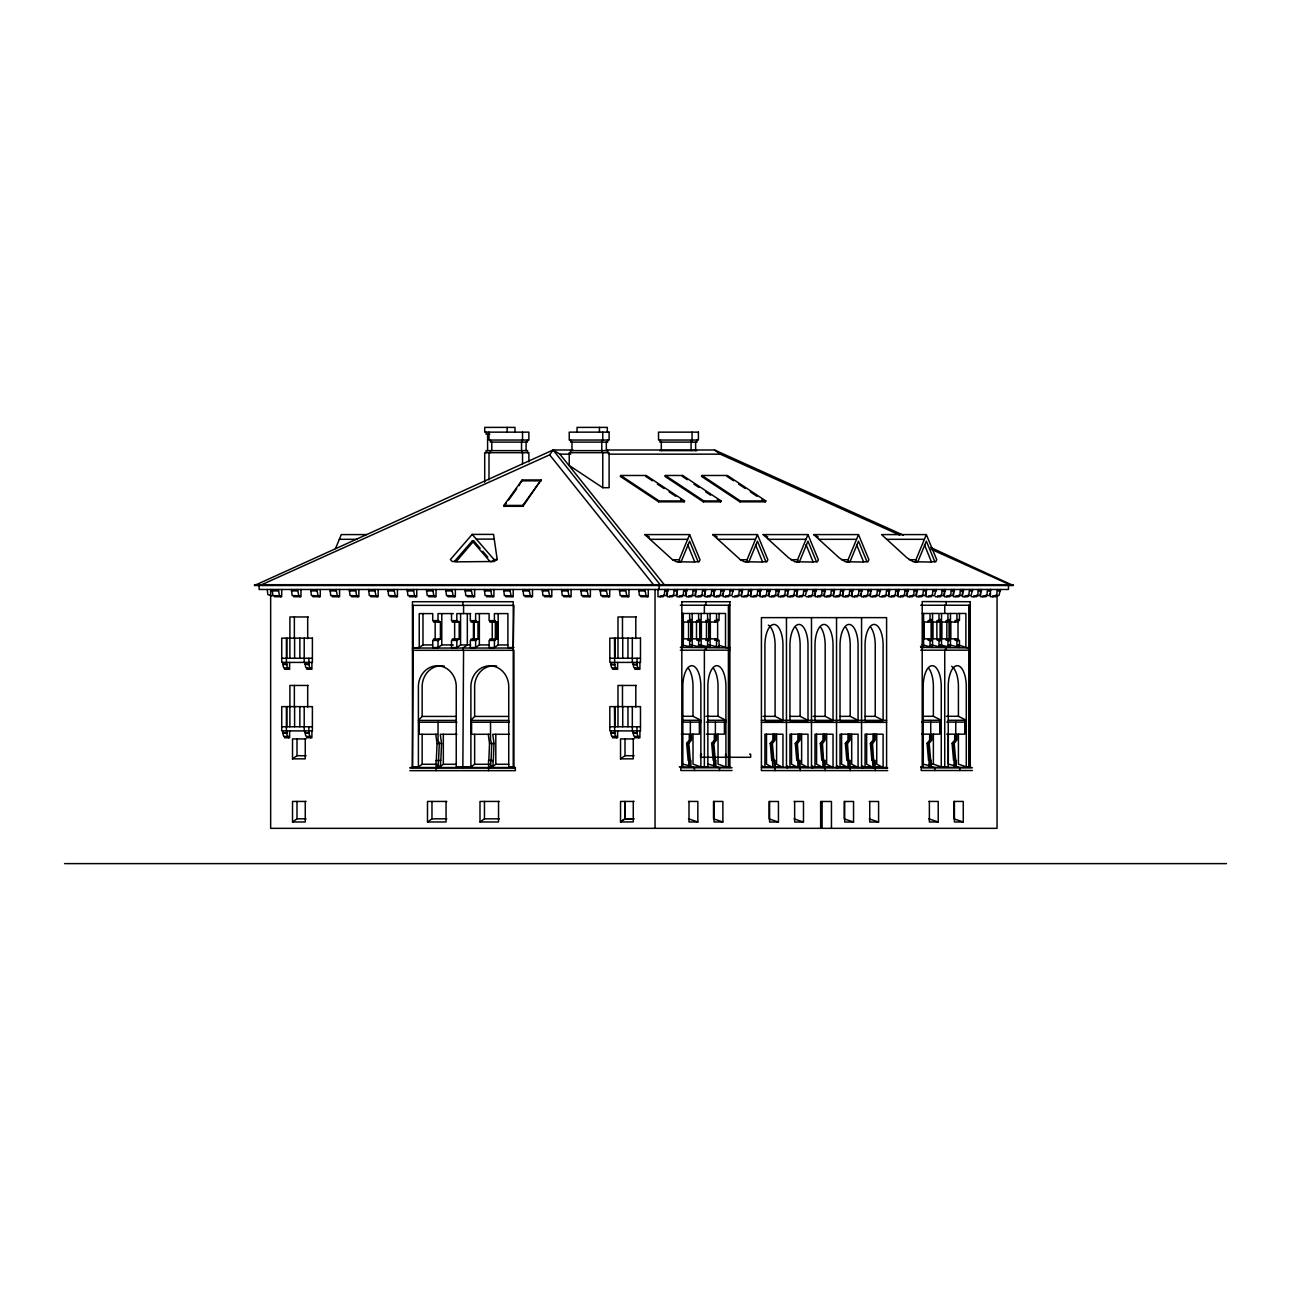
<?xml version="1.0" encoding="UTF-8"?>
<svg xmlns="http://www.w3.org/2000/svg" width="1291" height="1291" viewBox="0 0 1291 1291"><rect width="100%" height="100%" fill="white"/><g stroke="black" fill="none" stroke-linecap="round" stroke-linejoin="round"><path stroke-width="1.5" d="M436.326 760.496L437.036 743.487L435.793 734.289M438.569 760.496L439.295 743.487L438.036 740.211L438.036 722.234M456.949 734.289L440.279 734.289L441.538 743.487L440.828 760.496L436.051 760.496L436.051 766.289L440.554 766.289L443.329 764.272L456.288 764.272M488.821 760.496L489.531 743.487L488.272 734.289M491.064 760.496L491.774 743.487L490.532 740.211L490.532 722.234M509.445 734.289L492.775 734.289L494.017 743.487L493.307 760.496L488.547 760.496L488.547 766.289L493.049 766.289L495.809 764.272L508.783 764.272M677.033 593.247L675.919 595.538L669.658 595.893L669.658 596.732M990.262 593.247L989.164 595.538L982.887 595.893L982.887 596.732M335.499 548.594L341.292 534.587L366.596 534.587M680.099 561.73L679.211 559.729L689.62 534.587L644.838 534.587L672.546 559.729L676.452 561.73L681.115 561.73L689.62 541.171L698.124 561.73M747.941 561.73L747.053 559.729L757.446 534.587L712.68 534.587L740.389 559.729L744.278 561.73L748.941 561.73L757.446 541.171L765.95 561.73M798.467 561.73L797.58 559.729L807.972 534.587L763.207 534.587L788.414 557.631L794.804 561.73L799.468 561.73L807.972 541.171L816.477 561.73M848.994 561.73L848.106 559.729L858.499 534.587L813.733 534.587L838.956 557.631L845.331 561.73L849.994 561.73L858.499 541.171L867.019 561.73M916.836 561.73L915.932 559.729L926.341 534.587L881.559 534.587L906.782 557.631L913.173 561.73L917.836 561.73L926.341 541.171L934.845 561.73M620.713 475.475L620.229 476.363L658.652 501.828L684.117 501.828L684.585 500.94L646.178 475.475L620.713 475.475L659.12 500.94L684.585 500.94M665.381 475.475L664.913 476.363L703.321 501.828L720.652 501.828L721.136 500.94L682.713 475.475L665.381 475.475L703.805 500.94L721.136 500.94M658.652 501.828L659.12 500.94M682.713 475.475L682.245 476.363L687.248 479.687M701.933 475.475L701.449 476.363L739.872 501.828L765.337 501.828L765.821 500.94L727.398 475.475L701.933 475.475L740.356 500.94L765.821 500.94M703.321 501.828L703.805 500.94M739.872 501.828L740.356 500.94M261.734 584.694L549.659 454.852L553.081 449.994L573.026 449.994M503.861 505.426L522.193 479.962L541.074 479.962L522.968 506.314L504.103 506.314L503.861 505.426L522.742 505.426L541.074 479.962M504.103 506.314L506.395 503.135M508.686 499.956L516.69 488.805M518.982 485.626L522.193 479.962M682.907 764.143L690.863 766.16L690.863 760.367L688.151 760.367L686.651 743.358L689.281 740.082L689.281 734.159L681.325 734.159M690.298 760.367L688.797 743.358L691.427 740.082L691.427 734.159L699.367 734.159L699.367 722.105M707.936 764.143L715.892 766.16L715.892 760.367L713.181 760.367L711.696 743.358L714.31 740.082L714.31 734.159L706.355 734.159M715.327 760.367L713.826 743.358L716.457 740.082L716.457 734.159L724.412 734.159L724.412 722.105M775.02 767.451L775.02 760.415L771.744 760.415L770.243 743.422L772.873 740.146L772.873 734.208M773.89 760.415L772.389 743.422L775.02 740.146L775.02 734.208M800.049 767.451L800.049 760.415L796.773 760.415L795.288 743.422L797.903 740.146L797.903 734.208M800.097 770.582L800.097 768.016L798.984 767.451L797.418 743.422L800.049 740.146L800.049 734.208M825.078 767.451L825.078 760.415L821.818 760.415L820.318 743.422L822.932 740.146L822.932 734.208M825.143 770.582L825.143 768.016L824.013 767.451L822.464 743.422L825.078 740.146L825.078 734.208M850.123 767.451L850.123 760.415L846.848 760.415L845.347 743.422L847.977 740.146L847.977 734.208M850.172 770.582L850.172 768.016L849.042 767.451L847.493 743.422L850.123 740.146L850.123 734.208M875.153 767.451L875.153 760.415L871.893 760.415L870.392 743.422L873.006 740.146L873.006 734.208M875.201 770.582L875.201 768.016L874.088 767.451L872.538 743.422L875.153 740.146L875.153 734.208M923.291 734.159L923.291 764.143L931.231 766.16L931.231 760.367L928.536 760.367L927.035 743.358L929.649 740.082L929.649 734.159L921.693 734.159M930.666 760.367L929.181 743.358L931.795 740.082L931.795 734.159L939.751 734.159L939.751 722.105M948.32 734.159L948.32 764.143L956.276 766.16L956.276 760.367L953.565 760.367L952.064 743.358L954.695 740.082L954.695 734.159L946.739 734.159M955.711 760.367L954.21 743.358L956.825 740.082L956.825 734.159L964.78 734.159L964.78 722.105M454.367 561.52L472.199 540.961L490.031 561.52L493.888 561.52L497.196 559.536L493.565 534.393L472.199 534.393L450.398 559.536L452.27 561.52L456.11 561.52M480.171 548.304L473.797 540.961L455.965 561.859L491.629 561.52M492.145 561.52L494.017 559.536L497.196 559.536M444.265 666.091A20.995 18.945 -90 0 0 422.157 685.715L422.157 716.424L418.397 720.41L456.239 720.41M496.745 666.091A20.995 18.945 -90 0 0 474.636 685.715L474.636 716.424L470.892 720.41L508.735 720.41M437.326 767.903L438.311 766.951M489.805 767.903L490.79 766.951M412.91 766.999L418.397 766.999L422.157 764.272L436.971 764.272M438.311 766.289L436.068 767.903L436.068 770.646M462.856 767.516L463.566 650.309M418.397 766.999L418.397 685.715A20.995 18.945 -90 0 1 437.326 665.801A20.995 18.945 -90 0 1 456.239 685.715L456.239 766.999L470.892 766.999L474.636 764.272L489.467 764.272M490.79 766.289L488.563 767.903L488.563 770.646M306.08 738.936L292.524 738.936L292.524 758.85L296.995 755.719L306.08 755.719M306.08 801.437L292.524 801.437L292.524 821.98L296.995 818.833L306.08 818.833M446.815 801.437L427.499 801.437L427.499 821.98L431.969 818.833L446.815 818.833M499.294 801.437L479.994 801.437L479.994 821.98L484.464 818.833L499.294 818.833M634.107 738.936L620.535 738.936L620.535 758.85L625.005 755.719L634.107 755.719M432.614 644.935L422.98 644.935L419.236 647.533L412.458 648.034L513.237 648.034L513.947 605.366L412.458 605.366M438.875 638.98L438.875 640.433L432.727 640.433L432.727 647.533L438.02 647.533L441.78 644.935L453.335 644.935M457.676 638.98L457.676 640.433L451.511 640.433L451.511 647.533L456.82 647.533L460.58 644.935L470.682 644.935M476.46 638.98L476.46 640.433L470.311 640.433L470.311 647.533L475.621 647.533L479.364 644.935L488.999 644.935M495.26 638.98L495.26 640.433L489.111 640.433L489.111 647.533L494.405 647.533L498.165 644.935L507.799 644.935M930.746 547.513L1013.193 585.517L254.44 585.517L553.081 449.994L559.891 454.158L664.268 584.694M662.493 595.893L664.397 594.57L664.704 590.907L667.996 590.907L667.996 589.471M671.869 595.893L673.789 594.57L674.08 590.907L677.372 590.907L677.372 589.471M681.422 595.893L683.342 594.57L683.633 590.907L686.941 590.907L686.941 589.471M690.814 595.893L692.718 594.57L693.025 590.907L696.317 590.907L696.317 589.471M700.19 595.893L702.11 594.57L702.401 590.907L705.693 590.907L705.693 589.471M709.388 595.893L711.309 594.57L711.599 590.907L714.907 590.907L714.907 589.471M718.603 595.893L720.507 594.57L720.814 590.907L724.106 590.907L724.106 589.471M727.801 595.893L729.722 594.57L730.012 590.907L733.304 590.907L733.304 589.471M737 595.893L738.92 594.57L739.21 590.907L742.503 590.907L742.503 589.471M746.198 595.893L748.118 594.57L748.409 590.907L751.717 590.907L751.717 589.471M755.413 595.893L757.317 594.57L757.623 590.907L760.915 590.907L760.915 589.471M764.611 595.893L766.531 594.57L766.822 590.907L770.114 590.907L770.114 589.471M773.809 595.893L775.73 594.57L776.02 590.907L779.312 590.907L779.312 589.471M783.008 595.893L784.928 594.57L785.218 590.907L788.527 590.907L788.527 589.471M792.222 595.893L794.126 594.57L794.433 590.907L797.725 590.907L797.725 589.471M801.421 595.893L803.341 594.57L803.631 590.907L806.923 590.907L806.923 589.471M810.619 595.893L812.539 594.57L812.83 590.907L816.122 590.907L816.122 589.471M819.833 595.893L821.738 594.57L822.044 590.907L825.336 590.907L825.336 589.471M829.032 595.893L830.936 594.57L831.243 590.907L834.535 590.907L834.535 589.471M838.23 595.893L840.151 594.57L840.441 590.907L843.733 590.907L843.733 589.471M847.429 595.893L849.349 594.57L849.639 590.907L852.948 590.907L852.948 589.471M856.643 595.893L858.547 594.57L858.854 590.907L862.146 590.907L862.146 589.471M865.841 595.893L867.762 594.57L868.052 590.907L871.344 590.907L871.344 589.471M875.04 595.893L876.96 594.57L877.251 590.907L880.543 590.907L880.543 589.471M884.238 595.893L886.159 594.57L886.449 590.907L889.757 590.907L889.757 589.471M893.453 595.893L895.357 594.57L895.664 590.907L898.956 590.907L898.956 589.471M902.651 595.893L904.571 594.57L904.862 590.907L908.154 590.907L908.154 589.471M911.849 595.893L913.77 594.57L914.06 590.907L917.352 590.907L917.352 589.471M921.048 595.893L922.968 594.57L923.275 590.907L926.567 590.907L926.567 589.471M930.601 595.893L932.522 594.57L932.812 590.907L936.104 590.907L936.104 589.471M939.8 595.893L941.72 594.57L942.027 590.907L945.319 590.907L945.319 589.471M948.917 595.893L950.838 594.57L951.128 590.907L954.42 590.907L954.42 589.471M958.035 595.893L959.955 594.57L960.246 590.907L963.538 590.907L963.538 589.471M967.056 595.893L968.976 594.57L969.267 590.907L972.559 590.907L972.559 589.471M975.931 595.893L977.836 594.57L978.142 590.907L981.434 590.907L981.434 589.471M985.114 595.893L987.018 594.57L987.325 590.907L990.617 590.907L990.617 589.471M994.909 595.893L996.83 594.57L997.136 590.907L1000.428 590.907L1000.428 589.471M489.838 434.228L486.094 434.228L486.094 432.146M606.899 449.994L714.536 449.994L903.264 535.12M659.83 450.624L697.092 450.624M559.891 454.158L570.703 454.158M608.916 454.158L720.281 454.158L899.795 535.12M522.419 480.849L541.3 480.849M602.768 487.708L609.11 487.708L609.11 452.689L569.234 452.689L569.234 465.486L602.768 487.708L602.768 452.689M339.339 539.315L357.171 539.315M476.298 539.105L494.259 539.105M650.002 539.315L687.667 539.315M717.844 539.315L755.493 539.315M768.371 539.315L806.02 539.315M818.897 539.315L856.546 539.315M886.723 539.315L924.388 539.315M472.199 540.961L473.797 540.961M672.546 559.729L679.211 559.729M740.389 559.729L747.053 559.729M790.915 559.729L797.58 559.729M841.442 559.729L848.106 559.729M909.267 559.729L915.932 559.729M694.461 561.73L699.125 561.73L700.012 559.729L689.62 534.587M762.303 561.73L766.967 561.73L767.855 559.729L757.446 534.587M812.83 561.73L817.493 561.73L818.381 559.729L807.972 534.587M863.356 561.73L868.02 561.73L868.908 559.729L858.499 534.587M931.198 561.73L935.846 561.73L936.75 559.729L926.341 534.587M254.44 584.694L1013.193 584.694M272.143 590.907L278.485 590.907M349.312 590.907L355.671 590.907M395.304 595.893L394.255 590.907L387.913 590.907L387.913 589.471M407.198 590.907L413.54 590.907M426.498 590.907L432.84 590.907M453.189 595.893L452.14 590.907L445.782 590.907L445.782 589.471M465.083 589.471L465.083 590.907L471.425 590.907L472.49 595.893M484.383 590.907L490.725 590.907M503.668 590.907L510.01 590.907M522.968 589.471L522.968 590.907L529.31 590.907L530.359 595.893M561.553 590.907L567.895 590.907M638.722 590.907L645.08 590.907M271.981 595.893L267.85 594.57L267.205 589.471M732.497 596.732L737.742 596.732L737.742 595.893M806.133 596.732L811.361 596.732L811.361 595.893M879.752 596.732L884.981 596.732L884.981 595.893M935.313 596.732L940.542 596.732L940.542 595.893M971.429 596.732L976.658 596.732L976.658 595.893M681.826 601.719L729.899 601.719M970.267 601.719L922.21 601.574L922.21 767.387L970.267 767.387L970.267 601.574M680.325 605.237L729.899 605.237M920.709 605.237L970.267 605.237M681.777 613.467L689.652 613.467L689.652 620.503M690.75 613.467L698.609 613.467L698.609 620.503M699.706 613.467L707.581 613.467L707.581 620.503M708.678 613.467L716.537 613.467L716.537 620.503M717.635 613.467L725.51 613.467L725.51 647.404L729.899 647.904L680.325 647.404L683.213 647.404L683.213 613.467M922.161 613.467L930.02 613.467L930.02 620.503M931.118 613.467L938.993 613.467L938.993 620.503M940.09 613.467L947.949 613.467L947.949 620.503M949.046 613.467L956.921 613.467L956.921 620.503M958.019 613.467L965.894 613.467L965.894 647.404L970.267 647.904L920.709 647.404L923.598 647.404L923.598 613.467M453.335 613.596L438.02 613.596L438.02 620.632M470.682 613.596L456.82 613.596L456.82 620.632M308.21 616.969L289.894 616.969L289.878 658.265M636.318 616.969L618.002 616.969L617.986 658.265M683.1 622.02L690.411 622.02L690.411 620.503M683.1 638.851L690.411 638.851L690.411 640.304M681.777 644.806L692.186 647.404L692.186 640.304L687.877 640.304L687.877 638.851M690.75 644.806L701.142 647.404L701.142 640.304L696.833 640.304L696.833 638.851M699.706 644.806L710.115 647.404L710.115 640.304L705.806 640.304L705.806 638.851M708.678 644.806L719.071 647.404L719.071 640.304L714.762 640.304L714.762 638.851M922.161 644.806L932.554 647.404L932.554 640.304L928.245 640.304L928.245 638.851M931.118 644.806L941.526 647.404L941.526 640.304L937.218 640.304L937.218 638.851M940.09 644.806L950.483 647.404L950.483 640.304L946.174 640.304L946.174 638.851M949.046 644.806L959.455 647.404L959.455 640.304L955.146 640.304L955.146 638.851M513.947 647.533L507.896 647.533L507.896 613.596L494.405 613.596L494.405 620.632M412.458 650.309L513.947 650.309L513.947 766.999L513.237 767.516L513.237 601.719L412.458 601.719L412.458 767.516L413.185 650.309M680.325 650.18L729.899 650.18M920.709 650.18L970.267 650.18M281.728 658.265L312.406 658.265M609.82 658.265L640.481 658.265M286.763 664.3L282.826 664.3L282.826 662.412M305.128 662.412L305.128 664.3L309.049 664.3M610.853 664.3L614.774 664.623M633.139 664.3L637.06 664.623M282.923 664.3L286.941 664.623A2.985 1.291 -90 0 0 288.426 668.028L288.426 669.271M283.1 664.623A2.985 1.291 -90 0 0 284.585 668.028L288.426 668.028M305.386 664.623A2.985 1.291 -90 0 0 306.887 668.028L310.711 668.028L310.711 669.271M611.111 664.623A2.985 1.291 -90 0 0 612.612 668.028L616.436 668.028L616.436 669.271M633.413 664.623A2.985 1.291 -90 0 0 634.898 668.028L638.738 668.028L638.738 669.271M308.21 685.456L289.894 685.456L289.878 726.752M636.318 685.456L618.002 685.456L617.986 726.752M682.971 716.295L693.009 716.295L700.868 720.281L682.826 720.281M705.999 716.295L718.038 716.295L725.913 720.281L707.855 720.281M923.355 716.295L933.377 716.295L941.252 720.281L923.194 720.281M946.384 716.295L958.422 716.295L966.281 720.281L948.24 720.281M422.157 716.424L456.013 716.424M474.636 716.424L508.493 716.424M763.062 716.36L775.1 716.36L782.959 720.346L782.959 644.354A20.995 9.037 -90 0 0 773.938 624.424A20.995 9.037 -90 0 0 764.918 644.354L764.918 720.346M790.108 716.36L800.13 716.36L808.005 720.346L808.005 644.354A20.995 9.037 -90 0 0 798.984 624.424A20.995 9.037 -90 0 0 789.947 644.354L789.947 720.346M813.136 716.36L825.175 716.36L833.034 720.346L833.034 644.354A20.995 9.037 -90 0 0 824.013 624.424A20.995 9.037 -90 0 0 814.992 644.354L814.992 720.346M840.183 716.36L850.204 716.36L858.079 720.346L858.079 644.354A20.995 9.037 -90 0 0 849.042 624.424A20.995 9.037 -90 0 0 840.021 644.354L840.021 720.346M865.212 716.36L875.233 716.36L883.109 720.346L883.109 644.354A20.995 9.037 -90 0 0 874.088 624.424A20.995 9.037 -90 0 0 865.067 644.354L865.067 720.346M761.416 720.346L886.594 720.346M418.397 722.234L456.949 722.234M470.892 722.234L509.445 722.234M682.826 722.105L700.868 722.105M706.355 722.105L725.913 722.105M764.918 722.169L782.959 722.169M789.947 722.169L808.005 722.169M814.992 722.169L833.034 722.169M840.021 722.169L858.079 722.169M865.067 722.169L883.109 722.169M921.693 722.105L941.252 722.105M946.739 722.105L966.281 722.105M761.416 722.363L886.594 722.363M281.728 726.752L312.406 726.752M609.82 726.752L640.481 726.752M286.763 732.788L282.826 732.788L282.826 730.9M305.128 730.9L305.128 732.788L309.049 732.788M610.853 732.788L614.774 733.11M633.139 732.788L637.06 733.11M282.923 732.788L286.941 733.11A2.985 1.291 -90 0 0 288.426 736.515L288.426 737.758M436.971 734.289L419.123 734.289L419.123 722.234M489.467 734.289L471.602 734.289L471.602 722.234M283.1 733.11A2.985 1.291 -90 0 0 284.585 736.515L288.426 736.515M305.386 733.11A2.985 1.291 -90 0 0 306.887 736.515L310.711 736.515L310.711 737.758M611.111 733.11A2.985 1.291 -90 0 0 612.612 736.515L616.436 736.515L616.436 737.758M633.413 733.11A2.985 1.291 -90 0 0 634.898 736.515L638.738 736.515L638.738 737.758M437.036 743.487L441.538 743.487M489.531 743.487L494.017 743.487M686.651 743.358L688.797 743.358M711.696 743.358L713.826 743.358M770.243 743.422L772.389 743.422M795.288 743.422L797.418 743.422M820.318 743.422L822.464 743.422M845.347 743.422L847.493 743.422M870.392 743.422L872.538 743.422M927.035 743.358L929.181 743.358M952.064 743.358L954.21 743.358M701.578 754.154L700.577 754.154L700.577 757.284L750.652 757.284L750.652 754.154L749.651 754.154M292.524 758.85L305.257 758.85L305.257 738.936M620.535 758.85L633.268 758.85L633.268 738.936M929.407 764.143L933.377 764.143L941.252 766.87L948.24 766.87L948.24 685.586A20.995 9.037 -90 0 1 957.26 665.672A20.995 9.037 -90 0 1 966.281 685.586L966.281 766.87L971.268 767.387M693.009 734.159L693.009 764.143L700.868 766.87L707.855 766.87L707.855 685.586A20.995 9.037 -90 0 1 716.876 665.672A20.995 9.037 -90 0 1 725.913 685.586L725.913 766.87L730.9 767.387M514.221 766.999L508.735 766.999L508.735 685.715A20.995 18.945 -90 0 0 489.805 665.801A20.995 18.945 -90 0 0 470.892 685.715L470.892 766.999M765.418 766.935L779.457 766.935M790.463 766.935L804.503 766.935M815.492 766.935L829.532 766.935M840.522 766.935L854.577 766.935M865.567 766.935L879.607 766.935M680.325 766.87L729.899 767.387L729.899 601.574M410.36 767.516L515.335 767.516L515.335 770.646L409.828 770.646M409.828 767.903L514.802 767.903M681.955 767.774L732.029 767.774M922.323 767.774L972.397 767.774M732.029 770.517L680.825 770.517L680.825 767.387L679.324 766.87M887.724 770.582L761.416 770.582L761.416 617.631L886.594 617.631L886.594 768.565M972.397 770.517L921.209 770.517L921.209 767.387M634.107 801.437L620.535 801.437L620.535 821.98L633.268 821.915L633.268 801.372M688.49 801.437L697.85 801.437L697.85 821.98L689.007 821.98L689.007 801.437M794.11 801.485L803.486 801.485L803.486 822.044L794.643 822.044L794.643 801.485M869.214 801.485L878.59 801.485L878.59 822.044L869.747 822.044L869.747 801.485M928.858 801.437L938.218 801.437L938.218 821.98L929.375 821.98L929.375 801.437M292.524 821.98L305.257 821.98L305.257 801.437M427.499 821.98L446.057 821.98L446.057 801.437M479.994 821.98L498.536 821.98L498.536 801.437M722.879 821.98L713.52 818.833L713.52 801.437L722.879 801.437L722.879 821.98L714.036 821.98L714.036 801.437M963.264 821.98L953.888 818.833L953.888 801.437L963.264 801.437L963.264 821.98L954.42 821.98L954.42 801.437M778.441 822.044L769.081 818.897L769.081 801.485L778.441 801.485L778.441 822.044L769.597 822.044L769.597 801.485M853.545 822.044L844.185 818.897L844.185 801.485L853.545 801.485L853.545 822.044L844.701 822.044L844.701 801.485M64.55 863.614L1226.45 863.614M958.019 644.806L965.894 647.404M956.308 646.371L959.455 647.404M947.336 646.371L950.483 647.404M940.623 646.049L946.238 647.904L946.238 650.18M938.379 646.371L941.526 647.404M929.407 646.371L932.554 647.404M920.451 646.371L923.598 647.404M719.216 645.322L725.51 647.404M715.924 646.371L719.071 647.404M706.968 646.371L710.115 647.404M700.238 646.049L705.87 647.904L705.87 650.18M697.995 646.371L701.142 647.404M689.039 646.371L692.186 647.404M928.858 818.833L938.218 821.98M869.214 818.897L878.59 822.044M794.11 818.897L803.486 822.044M688.49 818.833L697.85 821.98M970.267 767.387L968.783 766.87L968.783 650.18M966.281 766.87L958.422 764.143L958.422 734.159M946.238 767.387L944.738 766.87L944.738 650.18M922.21 767.387L920.709 766.87L923.194 766.87L923.194 685.586A20.995 9.037 -90 0 1 932.215 665.672A20.995 9.037 -90 0 1 941.252 685.586L941.252 766.87M729.899 767.387L728.398 766.87L728.398 650.18M725.913 766.87L718.038 764.143L718.038 734.159M705.87 767.387L704.37 766.87L704.37 650.18M930.94 549.175L1009.707 584.694M861.872 765.821L865.067 767.451L865.067 734.208L883.109 734.208L883.109 767.451L876.734 764.207L876.734 734.208M836.842 765.821L840.021 767.451L840.021 734.208L858.079 734.208L858.079 767.451L851.705 764.207L851.705 734.208M811.797 765.821L814.992 767.451L814.992 734.208L833.034 734.208L833.034 767.451L826.66 764.207L826.66 734.208M786.768 765.821L789.947 767.451L789.947 734.208L808.005 734.208L808.005 767.451L801.63 764.207L801.63 734.208M761.738 765.821L764.918 767.451L764.918 734.208L782.959 734.208L782.959 767.451L776.601 764.207L776.601 734.208M813.733 534.587L818.268 536.959M763.207 534.587L767.742 536.959M712.68 534.587L717.199 536.959M644.838 534.587L649.373 536.959M726.914 476.363L733.595 480.785M738.613 484.109L745.294 488.531M750.297 491.855L756.994 496.293M761.997 499.617L765.337 501.828M693.929 484.109L698.947 487.433M705.628 491.855L710.631 495.179M717.312 499.617L720.652 501.828M645.694 476.363L652.375 480.785M657.377 484.109L664.058 488.531M669.077 491.855L675.758 496.293M680.777 499.617L684.117 501.828M646.129 595.893L644.903 589.471M626.829 595.893L625.78 590.907L619.438 590.907L619.438 589.471M607.545 595.893L606.48 590.907L600.137 590.907L600.137 589.471M588.244 595.893L587.195 590.907L580.853 590.907L580.853 589.471M568.96 595.893L567.733 589.471M549.659 595.893L548.61 590.907L542.252 590.907L542.252 589.471M511.075 595.893L509.848 589.471M491.774 595.893L490.564 589.471M433.889 595.893L432.679 589.471M414.605 595.893L413.378 589.471M376.02 595.893L374.955 590.907L368.613 590.907L368.613 589.471M356.719 595.893L355.493 589.471M337.419 595.893L336.37 590.907L330.028 590.907L330.028 589.471M318.135 595.893L317.086 590.907L310.728 590.907L310.728 589.471M298.834 595.893L297.785 590.907L291.443 590.907L291.443 589.471M279.55 595.893L278.323 589.471M714.536 449.994L720.281 454.158M472.199 534.393L494.017 559.536M482.721 551.241L487.804 557.115M553.081 449.994L660.782 585.517M549.659 454.852L653.488 584.694M924.421 544.608L931.505 562.069L914.496 561.73M856.578 544.608L863.663 562.069L846.654 561.73M806.052 544.608L813.136 562.069L796.127 561.73M755.525 544.608L762.61 562.069L745.601 561.73M687.683 544.608L694.784 562.069L677.759 561.73M522.742 505.426L522.968 506.314M954.63 760.367L953.145 743.358L955.76 740.082L955.76 722.105M929.601 760.367L928.1 743.358L930.73 740.082L930.73 722.105M847.929 760.415L846.428 743.422L849.042 740.146L849.042 734.208M822.883 760.415L821.383 743.422L824.013 740.146L824.013 734.208M797.854 760.415L796.353 743.422L798.984 740.146L798.984 734.208M714.262 760.367L712.761 743.358L715.375 740.082L715.375 722.105M689.216 760.367L687.732 743.358L690.346 740.082L690.346 722.105M1008.497 585.517L1008.497 589.471L259.12 589.471L259.12 585.517M1000.073 590.907L998.976 595.538L992.698 595.893L992.698 596.732M997.475 589.471L997.475 590.907M997.055 595.474L997.055 828.338L270.658 828.338L270.658 589.471M995.651 595.893L995.651 596.732L990.423 596.732L990.423 589.471M987.663 589.471L987.663 590.907M985.84 595.893L985.84 596.732L980.611 596.732L980.611 589.471M981.095 590.907L979.982 595.538L973.721 595.893L973.721 596.732M978.481 589.471L978.481 590.907M972.22 590.907L971.106 595.538L964.845 595.893L964.845 596.732M969.622 589.471L969.622 590.907M968.783 605.237L968.783 647.404M967.798 595.893L967.798 596.732L962.57 596.732L962.57 589.471M963.199 590.907L962.085 595.538L955.824 595.893L955.824 596.732M960.585 589.471L960.585 590.907M959.875 770.517L959.875 767.774L955.195 766.16L955.195 760.367M959.455 613.467L959.455 620.503L955.146 620.503L955.146 622.02M958.777 595.893L958.777 596.732L953.533 596.732L953.533 589.471M958.422 716.295L958.422 685.586A20.995 9.037 -90 0 0 951.661 666.334M958.019 619.341L958.019 640.885M957.68 620.503L957.68 622.02L950.37 622.02L950.37 638.851L957.68 638.851L957.68 640.304M956.921 640.304L956.921 647.404M954.081 590.907L952.968 595.538L946.706 595.893L946.706 596.732M954.13 760.367L954.13 766.16M951.483 589.471L951.483 590.907M950.725 622.02L950.725 638.851M950.483 613.467L950.483 620.503L946.174 620.503L946.174 622.02M949.66 595.893L949.66 596.732L944.431 596.732L944.431 589.471M949.046 619.341L949.046 640.885M948.707 620.503L948.707 622.02L941.397 622.02L941.397 638.851L948.707 638.851L948.707 640.304M947.949 640.304L947.949 647.404M946.836 622.02L946.836 638.851M946.238 601.574L946.238 605.237M944.964 590.907L943.866 595.538L937.589 595.893L937.589 596.732M944.738 605.237L944.738 613.467M942.365 589.471L942.365 590.907M941.752 622.02L941.752 638.851M941.526 613.467L941.526 620.503L937.218 620.503L937.218 622.02M940.09 619.341L940.09 640.885M939.751 620.503L939.751 622.02L932.441 622.02L932.441 638.851L939.751 638.851L939.751 640.304M938.993 640.304L938.993 647.404M936.879 621.31L936.879 638.932M935.765 590.907L934.652 595.538L928.39 595.893L928.39 596.732M934.845 770.517L934.845 767.774L930.165 766.16L930.165 760.367M933.377 716.295L933.377 685.586A20.995 9.037 -90 0 0 928.745 668.302M933.377 734.159L933.377 764.143M933.167 589.471L933.167 590.907M932.796 622.02L932.796 638.851M932.554 613.467L932.554 620.503L928.245 620.503L928.245 622.02M931.344 595.893L931.344 596.732L926.115 596.732L926.115 591.278M931.118 619.341L931.118 640.885M930.779 620.503L930.779 622.02L923.468 622.02L923.468 638.851L930.779 638.851L930.779 640.304M930.02 640.304L930.02 647.404M929.084 760.367L929.084 766.16M926.212 590.907L925.114 595.538L918.837 595.893L918.837 596.732M923.823 622.02L923.823 638.851M923.614 589.471L923.614 590.907M921.79 595.893L921.79 596.732L916.562 596.732L916.562 591.278M917.013 590.907L915.9 595.538L909.639 595.893L909.639 596.732M914.415 589.471L914.415 590.907M912.592 595.893L912.592 596.732L907.363 596.732L907.363 589.471M907.815 590.907L906.702 595.538L900.44 595.893L900.44 596.732M905.201 589.471L905.201 590.907M903.393 595.893L903.393 596.732L898.149 596.732L898.149 589.471M898.601 590.907L897.503 595.538L891.242 595.893L891.242 596.732M896.002 589.471L896.002 590.907M894.179 595.893L894.179 596.732L888.95 596.732L888.95 589.471M889.402 590.907L888.305 595.538L882.027 595.893L882.027 596.732M886.804 589.471L886.804 590.907M880.204 590.907L879.09 595.538L872.829 595.893L872.829 596.732M877.606 589.471L877.606 590.907M875.782 595.893L875.782 596.732L870.537 596.732L870.537 593.102M875.233 716.36L875.233 644.354A20.995 9.037 -90 0 0 870.602 627.071M874.088 734.208L874.088 740.146L871.457 743.422L873.006 767.451L866.648 764.207L866.648 734.208M871.005 590.907L869.892 595.538L863.631 595.893L863.631 596.732M868.391 589.471L868.391 590.907M866.584 595.893L866.584 596.732L861.339 596.732L861.339 593.102M862.695 768.016L861.565 767.451L861.565 617.631M861.791 590.907L860.694 595.538L854.432 595.893L854.432 596.732M859.193 589.471L859.193 590.907M857.369 595.893L857.369 596.732L852.141 596.732L852.141 591.278M852.593 590.907L851.495 595.538L845.218 595.893L845.218 596.732M850.204 716.36L850.204 644.354A20.995 9.037 -90 0 0 845.573 627.071M849.994 589.471L849.994 590.907M848.171 595.893L848.171 596.732L842.942 596.732L842.942 591.278M847.977 760.415L847.977 767.451L841.603 764.207L841.603 734.208M843.394 590.907L842.281 595.538L836.019 595.893L836.019 596.732M840.796 589.471L840.796 590.907M838.972 595.893L838.972 596.732L833.728 596.732L833.728 589.471M837.649 768.016L836.536 767.451L836.536 617.631M834.196 590.907L833.082 595.538L826.821 595.893L826.821 596.732M831.582 589.471L831.582 590.907M831.452 828.338L831.452 801.485L820.64 801.485L820.64 828.338M829.758 595.893L829.758 596.732L824.529 596.732L824.529 589.471M825.175 716.36L825.175 644.354A20.995 9.037 -90 0 0 820.527 627.071M824.981 590.907L823.884 595.538L817.606 595.893L817.606 596.732M822.932 760.415L822.932 767.451L816.574 764.207L816.574 734.208M822.383 589.471L822.383 590.907M822.093 801.485L822.093 828.338M820.56 595.893L820.56 596.732L815.331 596.732L815.331 589.471M815.783 590.907L814.669 595.538L808.408 595.893L808.408 596.732M813.185 589.471L813.185 590.907M812.62 768.016L811.49 767.451L811.49 617.631M806.585 590.907L805.471 595.538L799.21 595.893L799.21 596.732M803.986 589.471L803.986 590.907M802.163 595.893L802.163 596.732L796.918 596.732L796.918 593.102M800.13 716.36L800.13 644.354A20.995 9.037 -90 0 0 795.498 627.071M797.903 760.415L797.903 767.451L791.528 764.207L791.528 734.208M797.37 590.907L796.273 595.538L790.011 595.893L790.011 596.732M794.772 589.471L794.772 590.907M792.948 595.893L792.948 596.732L787.72 596.732L787.72 593.102M788.172 590.907L787.074 595.538L780.797 595.893L780.797 596.732M787.575 768.016L786.461 767.451L786.461 617.631M785.574 589.471L785.574 590.907M783.75 595.893L783.75 596.732L778.521 596.732L778.521 591.278M778.973 590.907L777.86 595.538L771.598 595.893L771.598 596.732M776.375 589.471L776.375 590.907M775.1 716.36L775.1 644.354A20.995 9.037 -90 0 0 768.339 625.102M775.068 770.582L773.938 760.415M774.552 595.893L774.552 596.732L769.323 596.732L769.323 591.278M773.938 734.208L773.938 740.146L771.324 743.422L772.873 767.451L766.499 764.207L766.499 734.208M769.775 590.907L768.661 595.538L762.4 595.893L762.4 596.732M767.161 589.471L767.161 590.907M765.353 595.893L765.353 596.732L760.109 596.732L760.109 589.471M760.56 590.907L759.463 595.538L753.202 595.893L753.202 596.732M757.962 589.471L757.962 590.907M756.139 595.893L756.139 596.732L750.91 596.732L750.91 589.471M751.362 590.907L750.265 595.538L743.987 595.893L743.987 596.732M748.764 589.471L748.764 590.907M746.94 595.893L746.94 596.732L741.712 596.732L741.712 589.471M742.164 590.907L741.05 595.538L734.789 595.893L734.789 596.732M739.565 589.471L739.565 590.907M732.965 590.907L731.852 595.538L725.59 595.893L725.59 596.732M730.351 589.471L730.351 590.907M728.527 595.893L728.527 596.732L723.299 596.732L723.299 593.102M728.398 605.237L728.398 647.404M725.607 754.154L725.607 757.284M723.751 590.907L722.653 595.538L716.376 595.893L716.376 596.732M721.153 589.471L721.153 590.907M719.507 770.517L719.507 767.774L714.827 766.16L714.827 760.367M719.329 595.893L719.329 596.732L714.101 596.732L714.101 591.278M719.071 613.467L719.071 620.503L714.762 620.503L714.762 622.02M718.038 716.295L718.038 685.586A20.995 9.037 -90 0 0 713.407 668.302M717.635 619.341L717.635 640.885M717.296 620.503L717.296 622.02L709.985 622.02L709.985 638.851L717.296 638.851L717.296 640.304M716.537 640.304L716.537 647.404M714.552 590.907L713.455 595.538L707.178 595.893L707.178 596.732M713.745 760.367L713.745 766.16M711.954 589.471L711.954 590.907M710.34 622.02L710.34 638.851M710.131 595.893L710.131 596.732L704.902 596.732L704.902 591.278M710.115 613.467L710.115 620.503L705.806 620.503L705.806 622.02M708.678 619.341L708.678 640.885M708.339 620.503L708.339 622.02L701.029 622.02L701.029 638.851L708.339 638.851L708.339 640.304M707.581 640.304L707.581 647.404M706.467 622.02L706.467 638.851M705.87 601.574L705.87 605.237M705.354 590.907L704.24 595.538L697.979 595.893L697.979 596.732M704.37 605.237L704.37 613.467M702.756 589.471L702.756 590.907M701.384 622.02L701.384 638.851M701.142 613.467L701.142 620.503L696.833 620.503L696.833 622.02M700.932 595.893L700.932 596.732L695.688 596.732L695.688 589.471M700.868 766.87L700.868 685.586A20.995 9.037 -90 0 0 691.847 665.672A20.995 9.037 -90 0 0 682.826 685.586L682.826 766.87M699.706 619.341L699.706 640.885M699.367 620.503L699.367 622.02L692.057 622.02L692.057 638.851L699.367 638.851L699.367 640.304M698.609 640.304L698.609 647.404M697.011 440.037L697.011 442.119L659.927 442.119L659.927 440.037M696.495 621.31L696.495 638.932M695.962 590.907L694.865 595.538L688.603 595.893L688.603 596.732M695.639 442.119L695.639 450.624M694.461 770.517L694.461 767.774L689.781 766.16L689.781 760.367M693.364 589.471L693.364 590.907M693.009 716.295L693.009 685.586A20.995 9.037 -90 0 0 688.361 668.302M692.412 622.02L692.412 638.851M692.057 432.146L692.057 440.037M692.186 613.467L692.186 620.503L687.877 620.503L687.877 622.02M691.556 440.037L691.556 442.119M691.54 595.893L691.54 596.732L686.312 596.732L686.312 589.471M691.072 442.119L691.072 450.624M690.75 619.341L690.75 640.885M689.652 640.304L689.652 647.404M688.716 760.367L688.716 766.16M688.539 622.02L688.539 638.851M686.586 590.907L685.489 595.538L679.211 595.893L679.211 596.732M683.988 589.471L683.988 590.907M683.455 622.02L683.455 638.851M682.164 595.893L682.164 596.732L676.936 596.732L677.033 590.907M681.826 601.574L681.826 767.387M674.418 589.471L674.418 590.907M672.611 595.893L672.611 596.732L667.366 596.732L667.366 589.471M667.641 590.907L666.543 595.538L660.282 595.893L660.282 596.732M665.043 589.471L665.043 590.907M663.219 595.893L663.219 596.732L657.99 596.732L657.99 589.471M661.299 442.119L661.299 450.624M659.12 585.517L659.12 589.471M655.037 589.471L655.037 828.338M648.276 589.471L648.276 596.732L640.998 596.732L640.998 595.893M647.178 596.732L647.178 595.893L639.416 595.538L638.722 589.471M639.916 662.412L639.916 669.271L634.898 669.271L634.898 668.028M639.916 730.9L639.916 737.758L634.898 737.758L634.898 736.515M636.996 658.265L636.979 664.3M636.996 726.752L636.979 732.788M635.801 616.969L635.801 638.609M635.801 685.456L635.801 707.097M633.139 662.412L633.219 664.623L637.238 664.623A2.985 1.291 -90 0 0 638.738 668.028M633.139 730.9L633.219 733.11L637.238 733.11A2.985 1.291 -90 0 0 638.738 736.515M632.316 638.141L632.316 662.412M632.316 706.629L632.316 730.9M628.975 589.471L628.975 596.732L621.713 596.732L621.713 595.893M627.959 638.141L627.959 658.265M627.959 706.629L627.959 726.752M627.894 596.732L627.894 595.893L620.132 595.538L619.599 590.907M625.619 589.471L625.619 590.907M625.005 738.936L625.005 755.719M622.73 638.141L622.73 658.265M622.73 706.629L622.73 726.752M622.472 616.969L622.472 638.609M622.472 685.456L622.472 707.097M617.631 662.412L617.631 669.271L612.612 669.271L612.612 668.028M617.631 730.9L617.631 737.758L612.612 737.758L612.612 736.515M614.984 638.141L614.984 658.265M614.984 706.629L614.984 726.752M614.5 638.141L614.677 664.3M614.5 706.629L614.677 732.788M610.853 662.412L610.933 664.623L614.952 664.623A2.985 1.291 -90 0 0 616.436 668.028M610.853 730.9L610.933 733.11L614.952 733.11A2.985 1.291 -90 0 0 616.436 736.515M609.691 589.471L609.691 596.732L602.413 596.732L602.413 595.893M608.594 596.732L608.594 595.893L600.831 595.538L600.299 590.907M607.803 452.689L607.803 450.624L570.541 450.624L570.541 452.689M607.706 440.037L607.706 442.119L570.622 442.119L570.622 440.037M607.303 432.146L607.303 427.386L577.029 427.386L577.029 432.146M606.334 442.119L606.334 450.624M606.318 589.471L606.318 590.907M602.768 432.146L602.768 440.037M602.268 440.037L602.268 442.119M602.3 450.624L602.3 452.689M601.784 442.119L601.784 450.624M599.444 427.386L599.444 432.146M590.39 589.471L590.39 596.732L583.129 596.732L583.129 595.893M589.309 596.732L589.309 595.893L581.531 595.538L581.015 590.907M587.034 589.471L587.034 590.907M571.994 442.119L571.994 450.624M571.106 589.471L571.106 596.732L563.828 596.732L563.828 595.893M570.009 596.732L570.009 595.893L562.247 595.538L561.553 589.471M551.806 589.471L551.806 596.732L544.528 596.732L544.528 595.893M550.708 596.732L550.708 595.893L542.946 595.538L542.43 590.907M548.433 589.471L548.433 590.907M532.505 589.471L532.505 596.732L525.243 596.732L525.243 595.893M531.424 596.732L531.424 595.893L523.662 595.538L523.129 590.907M529.149 589.471L529.149 590.907M528.874 461.823L528.874 452.689L484.706 452.689L484.706 482.205M527.47 440.037L527.47 442.119L490.402 442.119L490.402 440.037M527.567 452.689L527.567 450.624L486.094 450.624L486.094 452.689M526.099 442.119L526.099 450.624M522.532 432.146L522.532 440.037M522.532 452.689L522.532 463.663M522.032 440.037L522.032 442.119M522.064 450.624L522.064 452.689M521.548 442.119L521.548 450.624M514.996 432.146L514.996 427.386L484.706 427.386L484.706 432.146L528.874 432.146L528.874 440.037L488.999 440.037L488.999 432.146M513.221 589.471L513.221 596.732L505.943 596.732L505.943 595.893M512.124 596.732L512.124 595.893L504.361 595.538L503.668 589.471M507.137 427.386L507.137 432.146M498.165 613.596L498.165 644.935M496.793 622.149L496.793 638.98M495.809 734.289L495.809 764.272M495.357 622.149L495.357 638.98M495.26 622.149L495.26 620.632L489.111 620.632L489.111 613.596L475.621 613.596L475.621 620.632M494.405 640.433L494.405 647.533M493.92 589.471L493.92 596.732L486.659 596.732L486.659 595.893M493.049 760.496L493.049 766.289M492.839 596.732L492.839 595.893L485.061 595.538L484.383 589.471M492.226 622.149L492.226 638.98M491.774 442.119L491.774 450.624M490.79 760.496L490.79 767.257M490.306 450.624L490.306 452.689M489.951 620.632L489.951 622.149L497.535 622.149L497.535 638.98L489.951 638.98L489.951 640.433M488.999 452.689L488.999 479.929M487.595 434.228L487.595 450.624M484.464 801.437L484.464 818.833M479.364 613.596L479.364 644.935M477.993 622.149L477.993 638.98M476.46 622.149L476.46 620.632L470.311 620.632L470.311 613.596M475.621 640.433L475.621 647.533M474.636 589.471L474.636 596.732L467.358 596.732L467.358 595.893M474.636 734.289L474.636 764.272M474.184 622.149L474.184 638.98M474.055 621.439L474.055 639.061M473.539 596.732L473.539 595.893L465.777 595.538L465.244 590.907M473.442 622.149L473.442 638.98M471.263 589.471L471.263 590.907M471.15 620.632L471.15 622.149L478.751 622.149L478.751 638.98L471.15 638.98L471.15 640.433M467.326 613.596L467.326 644.935L462.856 648.034L462.856 650.309M463.566 605.366L463.566 613.596M462.856 601.719L462.856 605.366M460.58 613.596L460.58 644.935M459.193 622.149L459.193 638.98M457.676 622.149L457.676 620.632L451.511 620.632L451.511 613.596M456.82 640.433L456.82 647.533M455.336 589.471L455.336 596.732L448.058 596.732L448.058 595.893M454.642 622.149L454.642 638.98M454.238 596.732L454.238 595.893L446.476 595.538L445.96 590.907M452.366 620.632L452.366 622.149L459.951 622.149L459.951 638.98L452.366 638.98L452.366 640.433M451.963 589.471L451.963 590.907M443.329 734.289L443.329 764.272M441.78 613.596L441.78 644.935M440.554 760.496L440.554 766.289M440.409 622.149L440.409 638.98M438.875 622.149L438.875 620.632L432.727 620.632L432.727 613.596L419.236 613.596L419.236 647.533M438.311 760.496L438.311 767.257M438.02 640.433L438.02 647.533M436.035 589.471L436.035 596.732L428.773 596.732L428.773 595.893M435.164 622.149L435.164 638.98M434.954 596.732L434.954 595.893L427.192 595.538L426.498 589.471M433.566 620.632L433.566 622.149L441.151 622.149L441.151 638.98L433.566 638.98L433.566 640.433M431.969 801.437L431.969 818.833M422.98 613.596L422.98 644.935M422.157 734.289L422.157 764.272M416.751 589.471L416.751 596.732L409.473 596.732L409.473 595.893M415.654 596.732L415.654 595.893L407.891 595.538L407.198 589.471M413.185 605.366L413.185 647.533M397.45 589.471L397.45 596.732L390.189 596.732L390.189 595.893M396.369 596.732L396.369 595.893L388.607 595.538L388.075 590.907M394.094 589.471L394.094 590.907M378.166 589.471L378.166 596.732L370.888 596.732L370.888 595.893M377.069 596.732L377.069 595.893L369.307 595.538L368.774 590.907M374.793 589.471L374.793 590.907M358.866 589.471L358.866 596.732L351.588 596.732L351.588 595.893M357.768 596.732L357.768 595.893L350.006 595.538L349.312 589.471M339.565 589.471L339.565 596.732L332.303 596.732L332.303 595.893M338.484 596.732L338.484 595.893L330.722 595.538L330.189 590.907M336.209 589.471L336.209 590.907M320.281 589.471L320.281 596.732L313.003 596.732L313.003 595.893M319.184 596.732L319.184 595.893L311.421 595.538L310.889 590.907M316.908 589.471L316.908 590.907M311.906 662.412L311.906 669.271L306.887 669.271L306.887 668.028M311.906 730.9L311.906 737.758L306.887 737.758L306.887 736.515M308.952 662.412L309.049 664.623M308.952 730.9L309.049 733.11M308.888 658.265L308.888 662.412M308.888 726.752L308.888 730.9M307.694 616.969L307.694 638.609M307.694 685.456L307.694 707.097M305.209 664.3L309.227 664.623A2.985 1.291 -90 0 0 310.711 668.028M305.209 732.788L309.227 733.11A2.985 1.291 -90 0 0 310.711 736.515M304.208 638.141L304.208 662.412M304.208 706.629L304.208 730.9M300.981 589.471L300.981 596.732L293.719 596.732L293.719 595.893M299.899 596.732L299.899 595.893L292.137 595.538L291.605 590.907M299.851 638.141L299.851 658.265M299.851 706.629L299.851 726.752M297.624 589.471L297.624 590.907M296.995 738.936L296.995 755.719M296.995 801.437L296.995 818.833M294.606 638.141L294.606 658.265M294.606 706.629L294.606 726.752M294.364 616.969L294.364 638.609M294.364 685.456L294.364 707.097M289.62 662.412L289.62 669.271L284.585 669.271L284.585 668.028M289.62 730.9L289.62 737.758L284.585 737.758L284.585 736.515M286.876 638.141L286.876 658.265M286.667 662.412L286.763 664.623M286.876 706.629L286.876 726.752M286.667 730.9L286.763 733.11M286.408 638.141L286.408 662.412M286.408 706.629L286.408 730.9M281.696 589.471L281.696 596.732L274.418 596.732L274.418 595.893M280.599 596.732L280.599 595.893L272.837 595.538L272.143 589.471M624.909 818.833L620.455 821.98L625.005 818.801L634.107 818.801L624.909 818.833L624.909 801.437L625.005 818.833M609.11 432.146L569.234 432.146L569.234 440.037L609.11 440.037L609.11 432.146M698.399 432.146L658.523 432.146L658.523 440.037L698.399 440.037L698.399 432.146M312.406 638.141L281.728 638.141L281.728 662.412L312.374 662.412L312.406 638.141M640.481 638.141L609.82 638.141L609.836 662.412L640.481 662.412L640.481 638.141M312.406 706.629L281.728 706.629L281.728 730.9L312.374 730.9L312.406 706.629M640.481 706.629L609.82 706.629L609.836 730.9L640.481 730.9L640.481 706.629M886.594 767.451L761.416 767.451L887.724 768.016L886.594 767.451"/></g></svg>
